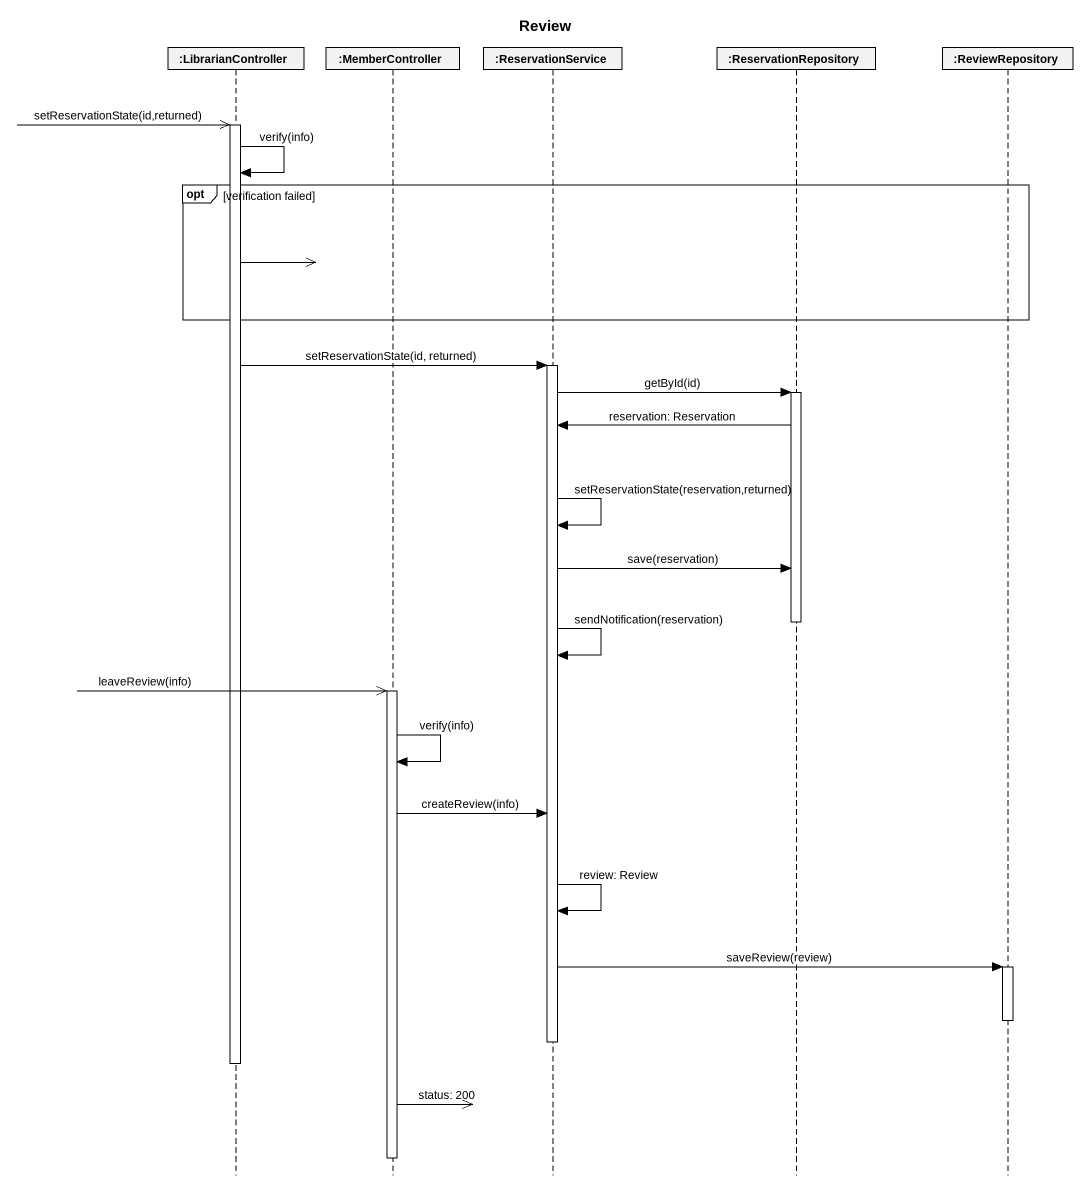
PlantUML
@startuml
title Review
hide footbox
participant ":LibrarianController" as LibrarianController
participant ":MemberController" as MemberController
participant ":ReservationService" as ReservationService
participant ":ReservationRepository" as ReservationRepository
participant ":ReviewRepository" as ReviewRepository

LibrarianController ->> LibrarianController : setReservationState(id,returned)
activate LibrarianController
LibrarianController -> LibrarianController : verify(info)
opt verification failed
  LibrarianController ->> LibrarianController
end
LibrarianController -> ReservationService : setReservationState(id, returned)
activate ReservationService
ReservationService -> ReservationRepository : getById(id)
activate ReservationRepository
ReservationRepository -> ReservationService : reservation: Reservation
ReservationService -> ReservationService : setReservationState(reservation,returned)
ReservationService -> ReservationRepository : save(reservation)
deactivate ReservationRepository
ReservationService -> ReservationService : sendNotification(reservation)
MemberController ->> MemberController : leaveReview(info)
activate MemberController
MemberController -> MemberController : verify(info)
MemberController -> ReservationService : createReview(info)
ReservationService -> ReservationService : review: Review
ReservationService -> ReviewRepository : saveReview(review)
activate ReviewRepository
deactivate ReviewRepository
deactivate ReservationService
deactivate LibrarianController
MemberController ->> MemberController : status: 200
deactivate MemberController
@enduml
